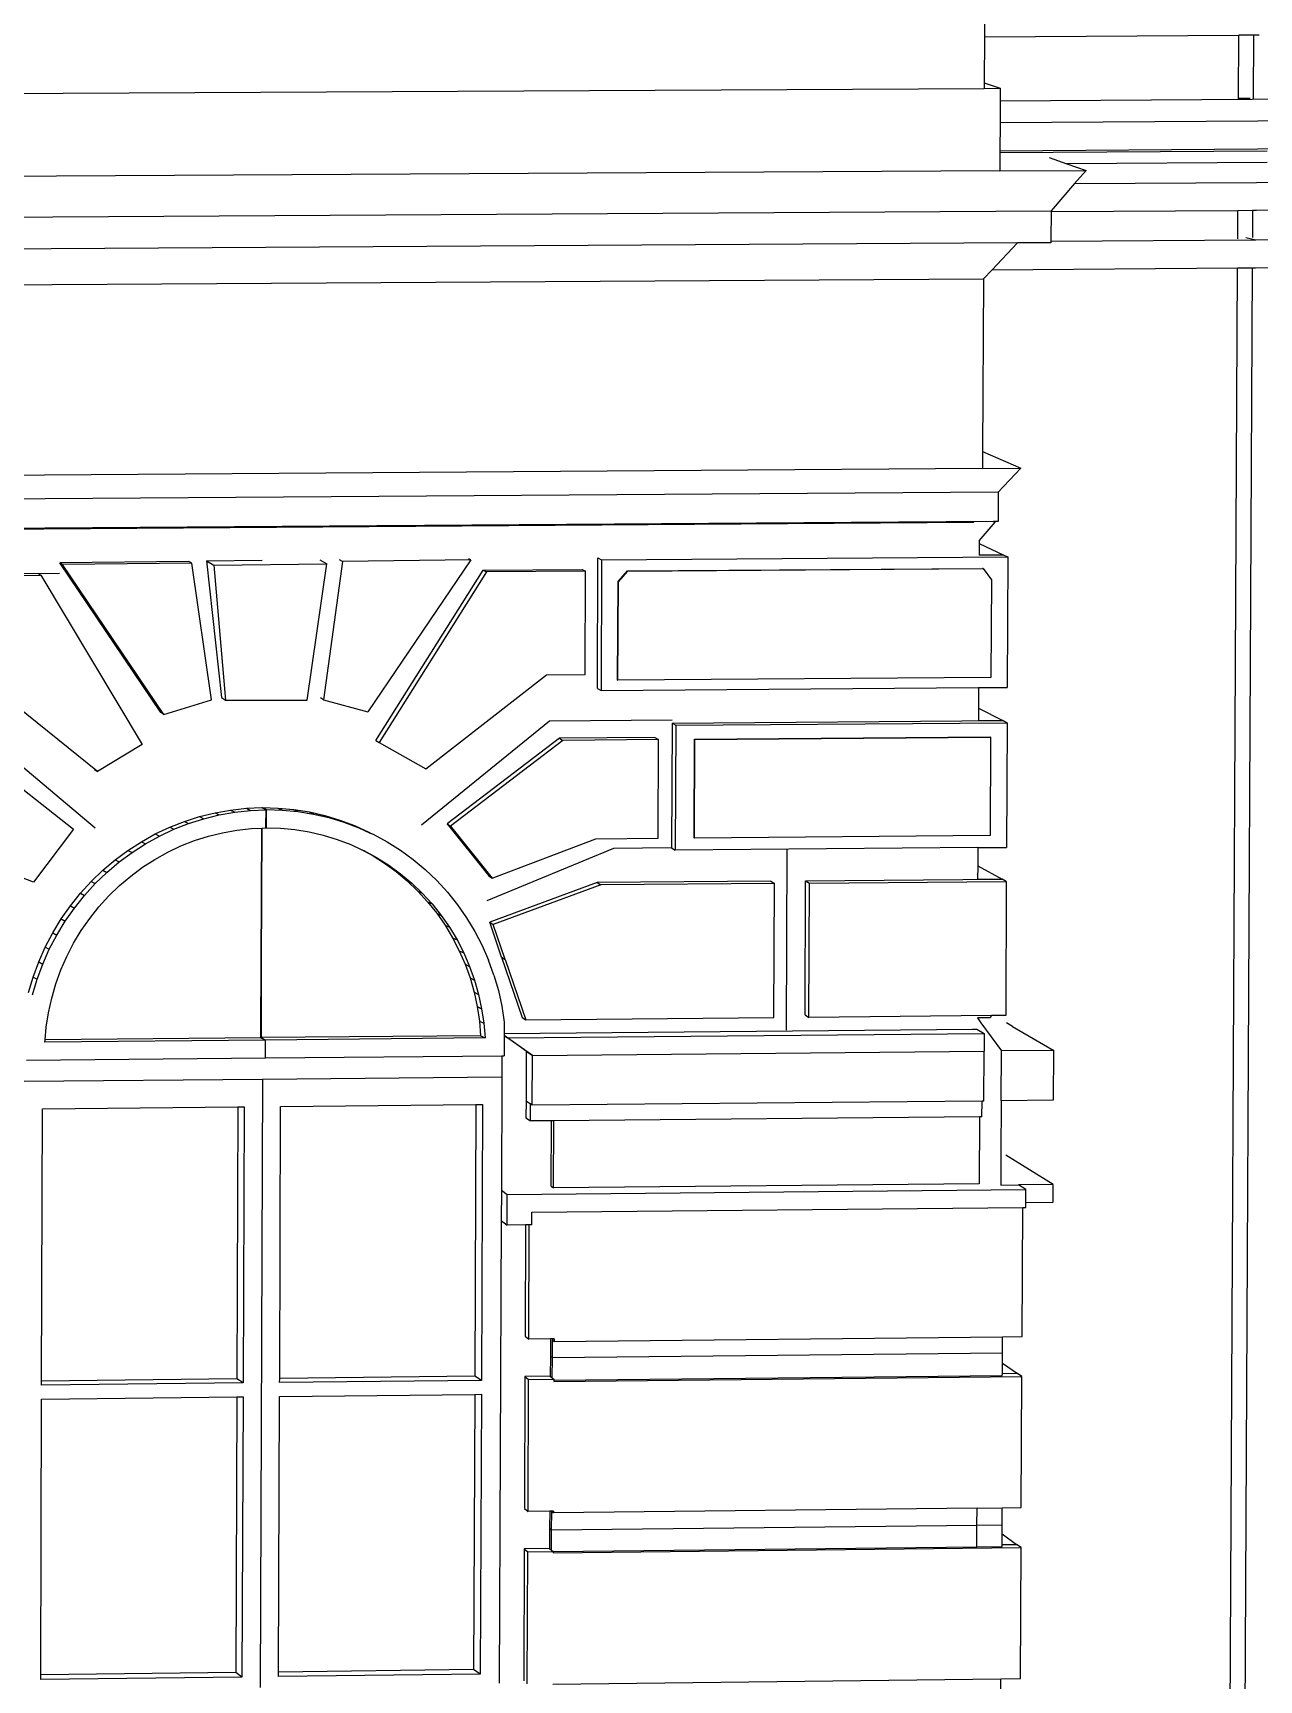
# Model space of a CAD drawing. Extents: x -106 to 80, y -44 to 65.
# Drawn here: x 23.6 to 38.04, y -25.7 to -6.31 of the extents above; entities that cross this region are included whole.
import ezdxf

# ---------------------------------------------------------------- set-up
doc = ezdxf.new("R2010")
doc.units = 0
doc.layers.get('0').update_dxf_attribs({"linetype": 'CONTINUOUS'})

msp = doc.modelspace()

# ---------------------------------------------------------------- linework, layer by layer
for p, q in [((34.81, -5.7), (34.807, -6.354)), ((34.807, -6.354), (34.804, -6.897)), ((34.807, -6.354), (37.801, -6.336)), ((37.797, -7.081), (37.801, -6.336)), ((37.974, -6.335), (37.801, -6.336)), ((37.974, -6.335), (37.97, -7.079)), ((38.04, -6.334), (37.974, -6.335)), ((18.872, -7.045), (34.804, -6.961)), ((34.804, -6.897), (34.993, -6.96)), ((34.804, -6.897), (34.804, -6.961)), ((34.804, -6.961), (34.993, -6.96)), ((34.993, -6.96), (34.992, -7.106)), ((45.732, -6.959), (37.96, -7.092)), ((34.992, -7.111), (34.991, -7.365)), ((37.96, -7.092), (34.992, -7.111)), ((34.992, -7.106), (34.992, -7.111)), ((37.895, -7.08), (37.797, -7.081)), ((37.797, -7.09), (37.797, -7.081)), ((37.934, -7.08), (37.895, -7.08)), ((34.991, -7.365), (34.989, -7.698)), ((38.025, -7.346), (34.991, -7.365)), ((45.825, -7.21), (38.025, -7.346)), ((45.813, -7.539), (38.023, -7.678)), ((38.023, -7.678), (34.989, -7.698)), ((34.989, -7.698), (34.989, -7.72)), ((38.136, -7.699), (34.989, -7.72)), ((34.989, -7.72), (34.989, -7.779)), ((34.988, -7.932), (18.69, -8.024)), ((34.989, -7.779), (34.988, -7.932)), ((34.988, -7.932), (36.003, -7.926)), ((35.569, -7.775), (35.777, -7.848)), ((38.135, -7.832), (35.777, -7.848)), ((35.777, -7.848), (36.003, -7.926)), ((36.003, -7.926), (35.869, -8.082)), ((38.012, -8.067), (45.784, -7.925)), ((35.869, -8.082), (35.592, -8.404)), ((35.869, -8.082), (38.012, -8.067)), ((45.707, -8.256), (38.01, -8.399)), ((18.033, -8.505), (35.592, -8.404)), ((35.592, -8.416), (35.59, -8.743)), ((37.791, -8.401), (35.592, -8.416)), ((35.592, -8.404), (35.592, -8.416)), ((37.789, -8.717), (37.791, -8.401)), ((37.963, -8.4), (37.791, -8.401)), ((37.963, -8.4), (37.962, -8.716)), ((38.01, -8.399), (37.963, -8.4)), ((37.789, -8.73), (37.789, -8.717)), ((37.885, -8.717), (38.002, -8.745)), ((38.002, -8.745), (45.761, -8.597)), ((35.197, -8.78), (18.478, -8.88)), ((35.197, -8.78), (34.893, -9.099)), ((35.59, -8.778), (35.197, -8.78)), ((35.59, -8.743), (35.59, -8.761)), ((35.59, -8.761), (38.002, -8.745)), ((35.59, -8.761), (35.59, -8.778)), ((34.893, -9.099), (34.794, -9.204)), ((37.787, -9.079), (34.893, -9.099)), ((37.63, -40.225), (37.787, -9.079)), ((37.96, -9.078), (37.787, -9.079)), ((37.96, -9.078), (37.802, -40.222)), ((38, -9.077), (37.96, -9.078)), ((45.703, -8.927), (38, -9.077)), ((18.867, -9.301), (34.794, -9.204)), ((34.794, -9.204), (34.784, -11.237)), ((34.784, -11.237), (34.783, -11.437)), ((34.784, -11.237), (35.237, -11.433)), ((34.783, -11.437), (18.861, -11.546)), ((34.783, -11.437), (35.237, -11.433)), ((35.237, -11.433), (34.97, -11.715)), ((34.97, -11.715), (18.471, -11.831)), ((34.97, -11.715), (34.969, -12.059)), ((34.915, -12.06), (18.945, -12.174)), ((18.953, -12.18), (34.678, -12.069)), ((34.678, -12.069), (34.681, -12.071)), ((34.745, -12.287), (34.932, -12.068)), ((34.969, -12.059), (34.915, -12.06)), ((34.915, -12.06), (34.932, -12.068)), ((34.745, -12.32), (34.744, -12.456)), ((34.745, -12.287), (34.745, -12.32)), ((34.745, -12.32), (35.035, -12.454)), ((25.437, -12.529), (23.918, -12.547)), ((25.11, -14.308), (23.918, -12.547)), ((23.951, -12.567), (23.918, -12.547)), ((25.472, -12.549), (23.951, -12.567)), ((25.144, -14.33), (23.951, -12.567)), ((25.472, -12.549), (25.437, -12.529)), ((25.707, -14.158), (25.472, -12.549)), ((25.647, -12.524), (26.3, -12.516)), ((25.647, -12.524), (25.824, -14.133)), ((25.647, -12.524), (25.732, -12.573)), ((25.732, -12.573), (27.062, -12.558)), ((25.732, -12.573), (25.869, -14.161)), ((26.833, -14.162), (27.062, -12.558)), ((26.979, -12.511), (27.062, -12.558)), ((27.248, -12.529), (27.025, -14.159)), ((27.248, -12.529), (27.213, -12.51)), ((28.76, -12.511), (27.248, -12.529)), ((28.76, -12.511), (27.546, -14.3)), ((28.76, -12.511), (28.736, -12.499)), ((30.249, -14.026), (30.256, -12.488)), ((30.256, -12.488), (30.298, -12.51)), ((30.298, -12.51), (30.292, -14.049)), ((30.298, -12.51), (35.082, -12.475)), ((35.035, -12.454), (34.744, -12.456)), ((35.035, -12.454), (35.082, -12.475)), ((35.082, -12.475), (35.075, -14.012)), ((22.585, -12.699), (23.697, -12.691)), ((22.746, -12.676), (23.915, -12.667)), ((23.662, -12.669), (23.697, -12.691)), ((23.697, -12.691), (24.889, -14.683)), ((27.639, -14.636), (28.904, -12.631)), ((28.945, -12.653), (27.678, -14.66)), ((28.904, -12.631), (30.068, -12.623)), ((28.904, -12.631), (28.945, -12.653)), ((30.11, -12.645), (28.945, -12.653)), ((30.068, -12.623), (30.11, -12.645)), ((30.105, -13.861), (30.11, -12.645)), ((30.487, -13.926), (30.492, -12.766)), ((30.491, -13.928), (30.496, -12.768)), ((30.492, -12.766), (30.604, -12.641)), ((30.492, -12.766), (30.496, -12.768)), ((30.496, -12.768), (30.608, -12.644)), ((30.604, -12.641), (34.785, -12.611)), ((30.604, -12.641), (30.608, -12.644)), ((30.608, -12.644), (34.79, -12.613)), ((34.79, -12.613), (34.785, -12.611)), ((34.79, -12.613), (34.888, -12.747)), ((34.888, -12.747), (34.882, -13.895)), ((24.364, -15.004), (23.014, -13.916)), ((28.227, -14.973), (29.651, -13.865)), ((29.651, -13.865), (30.105, -13.861)), ((30.487, -13.926), (30.491, -13.928)), ((34.882, -13.895), (30.491, -13.928)), ((25.824, -14.133), (25.869, -14.161)), ((27.025, -14.159), (26.989, -14.137)), ((30.249, -14.026), (30.292, -14.049)), ((30.292, -14.049), (34.737, -14.015)), ((34.737, -14.015), (34.736, -14.258)), ((34.737, -14.015), (35.075, -14.012)), ((25.144, -14.33), (25.11, -14.308)), ((25.144, -14.33), (25.707, -14.158)), ((25.869, -14.161), (26.833, -14.162)), ((27.025, -14.159), (27.546, -14.3)), ((34.736, -14.258), (34.735, -14.406)), ((34.736, -14.258), (35.025, -14.404)), ((22.904, -14.463), (24.334, -15.664)), ((29.685, -14.41), (28.177, -15.633)), ((31.128, -14.399), (29.685, -14.41)), ((31.128, -14.435), (31.122, -15.903)), ((31.128, -14.435), (35.026, -14.404)), ((31.128, -14.435), (31.171, -14.459)), ((31.171, -14.459), (31.165, -15.929)), ((31.171, -14.459), (35.073, -14.428)), ((35.025, -14.404), (34.735, -14.406)), ((35.026, -14.404), (35.073, -14.428)), ((35.073, -14.428), (35.066, -15.896)), ((22.825, -14.691), (24.08, -15.682)), ((24.889, -14.683), (24.364, -15.004)), ((27.639, -14.636), (27.639, -14.636)), ((27.639, -14.636), (27.678, -14.66)), ((27.678, -14.66), (28.227, -14.973)), ((29.802, -14.611), (28.48, -15.62)), ((29.844, -14.636), (28.521, -15.645)), ((30.925, -14.602), (29.802, -14.611)), ((29.802, -14.611), (29.844, -14.636)), ((30.968, -14.627), (29.844, -14.636)), ((30.925, -14.602), (30.968, -14.627)), ((30.963, -15.788), (30.968, -14.627)), ((31.387, -15.785), (31.392, -14.623)), ((31.391, -15.787), (31.396, -14.626)), ((31.392, -14.623), (34.875, -14.596)), ((31.392, -14.623), (31.396, -14.626)), ((31.396, -14.626), (34.879, -14.598)), ((34.879, -14.598), (34.874, -15.758)), ((34.875, -14.596), (34.879, -14.598)), ((24.328, -14.979), (24.364, -15.004)), ((25.565, -15.533), (25.747, -15.488)), ((25.747, -15.488), (25.93, -15.456)), ((25.747, -15.488), (25.796, -15.513)), ((25.796, -15.513), (25.98, -15.48)), ((25.93, -15.456), (26.116, -15.436)), ((25.93, -15.456), (25.98, -15.48)), ((25.98, -15.48), (26.165, -15.46)), ((26.116, -15.436), (26.297, -15.428)), ((26.116, -15.436), (26.165, -15.46)), ((26.165, -15.46), (26.347, -15.453)), ((26.297, -15.428), (26.302, -15.428)), ((26.297, -15.428), (26.302, -15.428)), ((26.297, -15.428), (26.297, -15.428)), ((26.297, -15.428), (26.302, -15.43)), ((26.302, -15.428), (26.302, -15.428)), ((26.302, -15.43), (26.302, -15.428)), ((26.302, -15.428), (26.302, -15.428)), ((26.302, -15.428), (26.303, -15.428)), ((26.302, -15.428), (26.302, -15.428)), ((26.302, -15.428), (26.352, -15.452)), ((26.302, -15.43), (26.347, -15.453)), ((26.303, -15.428), (26.305, -15.428)), ((26.303, -15.428), (26.487, -15.433)), ((26.305, -15.428), (26.491, -15.433)), ((26.346, -15.643), (26.347, -15.453)), ((26.351, -15.643), (26.352, -15.452)), ((26.352, -15.452), (26.538, -15.457)), ((26.487, -15.433), (26.672, -15.45)), ((26.487, -15.433), (26.538, -15.457)), ((26.491, -15.433), (26.676, -15.45)), ((26.538, -15.457), (26.723, -15.474)), ((26.672, -15.45), (26.856, -15.479)), ((26.672, -15.45), (26.723, -15.474)), ((26.676, -15.45), (26.859, -15.479)), ((26.723, -15.474), (26.906, -15.504)), ((26.856, -15.479), (27.037, -15.521)), ((26.856, -15.479), (26.906, -15.504)), ((26.859, -15.479), (27.039, -15.521)), ((26.906, -15.504), (27.087, -15.546)), ((24.08, -15.682), (23.608, -16.304)), ((25.043, -15.738), (25.213, -15.658)), ((25.092, -15.763), (25.262, -15.683)), ((25.213, -15.658), (25.387, -15.59)), ((25.213, -15.658), (25.262, -15.683)), ((25.262, -15.683), (25.436, -15.614)), ((25.387, -15.59), (25.565, -15.533)), ((25.387, -15.59), (25.436, -15.614)), ((25.436, -15.614), (25.615, -15.558)), ((25.565, -15.533), (25.615, -15.558)), ((25.615, -15.558), (25.796, -15.513)), ((25.836, -15.723), (26.005, -15.693)), ((26.005, -15.693), (26.175, -15.674)), ((26.175, -15.674), (26.296, -15.669)), ((26.29, -17.252), (26.296, -15.669)), ((26.295, -17.255), (26.301, -15.669)), ((26.296, -15.669), (26.301, -15.669)), ((26.301, -15.669), (26.346, -15.667)), ((26.346, -15.643), (26.351, -15.643)), ((26.346, -15.665), (26.346, -15.643)), ((26.346, -15.665), (26.351, -15.667)), ((26.346, -15.667), (26.346, -15.665)), ((26.346, -15.667), (26.351, -15.667)), ((26.351, -15.667), (26.351, -15.643)), ((26.351, -15.667), (26.517, -15.671)), ((26.517, -15.671), (26.687, -15.687)), ((26.687, -15.687), (26.855, -15.714)), ((27.037, -15.521), (27.214, -15.575)), ((27.037, -15.521), (27.087, -15.546)), ((27.039, -15.521), (27.217, -15.575)), ((27.087, -15.546), (27.265, -15.599)), ((27.214, -15.575), (27.388, -15.64)), ((27.214, -15.575), (27.265, -15.599)), ((27.217, -15.575), (27.39, -15.64)), ((27.265, -15.599), (27.439, -15.665)), ((27.388, -15.64), (27.439, -15.665)), ((27.388, -15.64), (27.557, -15.717)), ((27.39, -15.64), (27.559, -15.717)), ((27.439, -15.665), (27.574, -15.727)), ((28.48, -15.62), (28.521, -15.645)), ((28.48, -15.62), (28.971, -16.232)), ((28.521, -15.645), (29.011, -16.258)), ((23.608, -16.304), (22.449, -15.86)), ((24.72, -15.931), (24.879, -15.829)), ((24.769, -15.956), (24.927, -15.854)), ((24.879, -15.829), (25.043, -15.738)), ((24.879, -15.829), (24.927, -15.854)), ((24.927, -15.854), (25.092, -15.763)), ((25.043, -15.738), (25.092, -15.763)), ((25.189, -15.953), (25.345, -15.879)), ((25.345, -15.879), (25.505, -15.816)), ((25.505, -15.816), (25.669, -15.764)), ((25.669, -15.764), (25.836, -15.723)), ((26.855, -15.714), (27.021, -15.752)), ((27.021, -15.752), (27.185, -15.802)), ((27.185, -15.802), (27.344, -15.862)), ((27.344, -15.862), (27.468, -15.919)), ((27.557, -15.717), (27.574, -15.727)), ((27.557, -15.717), (27.576, -15.727)), ((27.559, -15.717), (27.576, -15.727)), ((27.574, -15.727), (27.587, -15.732)), ((27.576, -15.727), (27.587, -15.732)), ((27.576, -15.727), (27.608, -15.742)), ((27.587, -15.732), (27.608, -15.742)), ((27.608, -15.742), (27.772, -15.83)), ((27.772, -15.83), (27.929, -15.929)), ((29.011, -16.258), (30.229, -15.795)), ((30.229, -15.795), (30.963, -15.788)), ((34.728, -15.899), (31.165, -15.929)), ((31.387, -15.785), (31.391, -15.787)), ((34.874, -15.758), (31.391, -15.787)), ((34.728, -15.899), (34.727, -16.112)), ((34.728, -15.899), (35.066, -15.896)), ((24.425, -16.165), (24.569, -16.043)), ((24.473, -16.19), (24.617, -16.068)), ((24.569, -16.043), (24.72, -15.931)), ((24.569, -16.043), (24.617, -16.068)), ((24.617, -16.068), (24.769, -15.956)), ((24.72, -15.931), (24.769, -15.956)), ((24.893, -16.13), (25.038, -16.037)), ((25.038, -16.037), (25.189, -15.953)), ((27.468, -15.919), (27.598, -15.989)), ((27.468, -15.919), (27.499, -15.933)), ((27.499, -15.933), (27.649, -16.015)), ((27.598, -15.989), (27.742, -16.081)), ((27.598, -15.989), (27.649, -16.015)), ((27.649, -16.015), (27.794, -16.106)), ((27.742, -16.081), (27.794, -16.106)), ((27.742, -16.081), (27.88, -16.181)), ((27.929, -15.929), (28.08, -16.039)), ((28.08, -16.039), (28.223, -16.158)), ((30.437, -15.909), (28.946, -16.527)), ((31.122, -15.903), (30.437, -15.909)), ((31.122, -15.903), (31.165, -15.929)), ((32.475, -18.048), (32.484, -15.918)), ((24.289, -16.296), (24.425, -16.165)), ((24.337, -16.322), (24.473, -16.19)), ((24.425, -16.165), (24.473, -16.19)), ((24.622, -16.346), (24.754, -16.234)), ((24.754, -16.234), (24.893, -16.13)), ((27.794, -16.106), (27.932, -16.207)), ((27.88, -16.181), (27.932, -16.207)), ((27.88, -16.181), (28.011, -16.291)), ((27.932, -16.207), (28.063, -16.317)), ((28.223, -16.158), (28.357, -16.287)), ((28.357, -16.287), (28.484, -16.425)), ((28.971, -16.232), (29.011, -16.258)), ((32.701, -16.29), (35.016, -16.271)), ((34.727, -16.112), (34.726, -16.273)), ((35.016, -16.27), (34.726, -16.273)), ((34.727, -16.112), (35.016, -16.27)), ((35.016, -16.271), (35.016, -16.27)), ((35.016, -16.271), (35.017, -16.271)), ((35.064, -16.297), (35.017, -16.271)), ((24.043, -16.584), (24.161, -16.436)), ((24.091, -16.61), (24.209, -16.462)), ((24.161, -16.436), (24.289, -16.296)), ((24.161, -16.436), (24.209, -16.462)), ((24.209, -16.462), (24.337, -16.322)), ((24.289, -16.296), (24.337, -16.322)), ((24.38, -16.596), (24.497, -16.467)), ((24.497, -16.467), (24.622, -16.346)), ((28.011, -16.291), (28.063, -16.317)), ((28.011, -16.291), (28.135, -16.41)), ((28.063, -16.317), (28.187, -16.435)), ((28.135, -16.41), (28.187, -16.435)), ((28.135, -16.41), (28.25, -16.536)), ((28.187, -16.435), (28.302, -16.562)), ((28.484, -16.425), (28.601, -16.571)), ((30.248, -16.311), (28.981, -16.775)), ((30.29, -16.337), (29.021, -16.802)), ((32.291, -16.294), (30.248, -16.311)), ((30.248, -16.311), (30.29, -16.337)), ((32.335, -16.32), (30.29, -16.337)), ((32.291, -16.294), (32.335, -16.32)), ((32.328, -17.9), (32.335, -16.32)), ((32.694, -17.869), (32.701, -16.29)), ((32.701, -16.29), (32.746, -16.316)), ((32.739, -17.897), (32.746, -16.316)), ((32.746, -16.316), (35.064, -16.297)), ((35.064, -16.297), (35.057, -17.875)), ((23.934, -16.739), (24.043, -16.584)), ((23.982, -16.765), (24.091, -16.61)), ((24.043, -16.584), (24.091, -16.61)), ((24.272, -16.732), (24.38, -16.596)), ((28.25, -16.536), (28.302, -16.562)), ((28.25, -16.536), (28.357, -16.67)), ((28.302, -16.562), (28.409, -16.696)), ((28.357, -16.67), (28.455, -16.811)), ((28.357, -16.67), (28.409, -16.696)), ((28.601, -16.571), (28.708, -16.724)), ((23.836, -16.902), (23.934, -16.739)), ((23.883, -16.928), (23.982, -16.765)), ((23.934, -16.739), (23.982, -16.765)), ((24.172, -16.875), (24.272, -16.732)), ((28.409, -16.696), (28.507, -16.837)), ((28.455, -16.811), (28.507, -16.837)), ((28.455, -16.811), (28.544, -16.959)), ((28.507, -16.837), (28.596, -16.985)), ((28.708, -16.724), (28.805, -16.885)), ((28.981, -16.775), (29.021, -16.802)), ((29.121, -17.189), (28.981, -16.775)), ((29.162, -17.217), (29.021, -16.802)), ((23.748, -17.07), (23.836, -16.902)), ((23.795, -17.096), (23.883, -16.928)), ((23.836, -16.902), (23.883, -16.928)), ((24.002, -17.18), (24.082, -17.025)), ((24.082, -17.025), (24.172, -16.875)), ((28.544, -16.959), (28.596, -16.985)), ((28.544, -16.959), (28.622, -17.112)), ((28.596, -16.985), (28.675, -17.138)), ((28.805, -16.885), (28.891, -17.052)), ((28.891, -17.052), (28.966, -17.224)), ((23.606, -17.422), (23.671, -17.244)), ((23.671, -17.244), (23.748, -17.07)), ((23.671, -17.244), (23.719, -17.27)), ((23.719, -17.27), (23.795, -17.096)), ((23.748, -17.07), (23.795, -17.096)), ((23.932, -17.339), (24.002, -17.18)), ((26.287, -18.054), (26.29, -17.252)), ((26.295, -17.255), (26.29, -17.252)), ((26.292, -18.054), (26.295, -17.255)), ((28.622, -17.112), (28.675, -17.138)), ((28.622, -17.112), (28.691, -17.27)), ((28.675, -17.138), (28.744, -17.297)), ((29.03, -17.401), (28.966, -17.224)), ((29.121, -17.189), (29.162, -17.217)), ((29.121, -17.189), (29.364, -17.899)), ((29.162, -17.217), (29.406, -17.927)), ((23.552, -17.604), (23.606, -17.422)), ((23.599, -17.631), (23.653, -17.449)), ((23.606, -17.422), (23.653, -17.449)), ((23.653, -17.449), (23.719, -17.27)), ((23.872, -17.504), (23.932, -17.339)), ((28.691, -17.27), (28.744, -17.297)), ((28.691, -17.27), (28.749, -17.433)), ((28.744, -17.297), (28.802, -17.459)), ((28.749, -17.433), (28.802, -17.459)), ((28.749, -17.433), (28.797, -17.599)), ((29.03, -17.401), (29.083, -17.582)), ((23.823, -17.671), (23.872, -17.504)), ((28.797, -17.599), (28.834, -17.768)), ((28.797, -17.599), (28.85, -17.626)), ((28.802, -17.459), (28.85, -17.626)), ((28.85, -17.626), (28.886, -17.795)), ((29.083, -17.582), (29.124, -17.766)), ((23.785, -17.842), (23.823, -17.671)), ((28.834, -17.768), (28.886, -17.795)), ((28.834, -17.768), (28.859, -17.94)), ((28.886, -17.795), (28.912, -17.967)), ((29.124, -17.766), (29.152, -17.953)), ((23.745, -18.16), (23.758, -18.014)), ((23.758, -18.014), (23.785, -17.842)), ((28.859, -17.94), (28.912, -17.967)), ((28.859, -17.94), (28.874, -18.113)), ((28.912, -17.967), (28.926, -18.14)), ((29.152, -17.953), (29.152, -18.086)), ((29.364, -17.899), (29.406, -17.927)), ((29.406, -17.927), (32.328, -17.9)), ((32.694, -17.869), (32.739, -17.897)), ((34.89, -17.877), (32.739, -17.897)), ((34.875, -17.902), (34.724, -17.904)), ((34.724, -17.904), (34.766, -17.962)), ((34.766, -17.962), (35.007, -18.293)), ((34.89, -17.877), (34.875, -17.902)), ((35.057, -17.875), (34.89, -17.877)), ((35.138, -18.003), (35.068, -17.96)), ((35.138, -18.003), (35.623, -18.287)), ((23.742, -18.188), (23.745, -18.16)), ((26.337, -18.164), (23.742, -18.188)), ((26.287, -18.137), (23.745, -18.16)), ((26.292, -18.054), (26.287, -18.054)), ((26.287, -18.134), (26.287, -18.054)), ((26.292, -18.136), (26.287, -18.134)), ((26.287, -18.137), (26.287, -18.134)), ((26.292, -18.136), (26.287, -18.137)), ((26.287, -18.137), (26.337, -18.164)), ((26.29, -18.137), (26.292, -18.136)), ((26.292, -18.136), (26.29, -18.136)), ((26.292, -18.136), (26.292, -18.054)), ((28.874, -18.113), (26.292, -18.136)), ((26.292, -18.136), (26.342, -18.164)), ((26.295, -18.138), (26.295, -18.141)), ((26.342, -18.164), (26.337, -18.164)), ((26.341, -18.375), (26.342, -18.164)), ((28.926, -18.14), (26.342, -18.164)), ((28.874, -18.113), (28.926, -18.14)), ((29.152, -18.111), (29.151, -18.349)), ((29.152, -18.086), (34.667, -18.035)), ((29.152, -18.086), (29.152, -18.111)), ((29.152, -18.111), (29.189, -18.137)), ((29.412, -18.294), (29.152, -18.111)), ((29.189, -18.137), (34.805, -18.086)), ((29.485, -18.345), (29.189, -18.137)), ((34.671, -18.035), (34.718, -18.035)), ((34.718, -18.035), (34.805, -18.086)), ((34.805, -18.086), (34.804, -18.297)), ((23.525, -18.401), (26.341, -18.375)), ((26.341, -18.375), (29.124, -18.349)), ((29.124, -18.349), (29.123, -18.596)), ((29.124, -18.349), (29.151, -18.349)), ((29.412, -18.294), (29.409, -18.879)), ((29.412, -18.294), (29.485, -18.345)), ((29.482, -18.932), (29.485, -18.345)), ((29.485, -18.345), (34.804, -18.297)), ((34.801, -18.882), (34.804, -18.297)), ((35.004, -18.874), (35.007, -18.293)), ((35.623, -18.287), (35.007, -18.293)), ((35.62, -18.868), (35.623, -18.287)), ((26.305, -18.623), (29.123, -18.596)), ((29.123, -18.596), (29.118, -19.93)), ((23.501, -18.649), (26.305, -18.623)), ((26.305, -18.623), (26.279, -25.786)), ((23.705, -22.178), (23.716, -18.972)), ((23.716, -18.972), (26.014, -18.951)), ((26.014, -18.951), (26.002, -22.153)), ((26.014, -18.951), (26.088, -18.95)), ((26.088, -18.95), (26.077, -22.201)), ((26.508, -22.148), (26.519, -18.946)), ((26.519, -18.946), (28.818, -18.924)), ((28.818, -18.924), (28.805, -22.123)), ((28.818, -18.924), (28.897, -18.923)), ((28.897, -18.923), (28.884, -22.171)), ((29.409, -18.879), (29.408, -19.078)), ((29.409, -18.879), (29.462, -18.917)), ((29.461, -19.116), (29.462, -18.917)), ((29.482, -18.932), (29.462, -18.917)), ((34.778, -18.882), (29.482, -18.932)), ((34.777, -19.067), (34.778, -18.882)), ((34.801, -18.882), (34.778, -18.882)), ((35.004, -18.874), (35.001, -19.519)), ((35.004, -18.874), (35.62, -18.868)), ((29.408, -19.078), (29.461, -19.116)), ((29.707, -19.114), (29.461, -19.116)), ((29.704, -19.883), (29.707, -19.114)), ((29.735, -19.114), (29.707, -19.114)), ((29.732, -19.904), (29.735, -19.114)), ((34.748, -19.067), (29.735, -19.114)), ((34.748, -19.067), (34.744, -19.855)), ((34.777, -19.067), (34.748, -19.067)), ((35.001, -19.519), (34.999, -19.872)), ((35.616, -19.866), (35.057, -19.518)), ((29.118, -19.932), (29.116, -20.29)), ((29.118, -19.93), (29.118, -19.932)), ((29.118, -19.932), (29.188, -19.984)), ((29.188, -19.984), (35.294, -19.925)), ((29.704, -19.883), (29.732, -19.904)), ((34.744, -19.855), (29.732, -19.904)), ((34.999, -19.872), (35.206, -19.87)), ((35.616, -19.866), (35.206, -19.87)), ((35.294, -19.925), (35.206, -19.87)), ((35.293, -20.077), (35.294, -19.925)), ((35.615, -20.074), (35.616, -19.866)), ((29.186, -20.343), (29.188, -19.984)), ((29.477, -20.19), (35.258, -20.134)), ((35.25, -21.655), (35.258, -20.134)), ((35.258, -20.134), (35.293, -20.134)), ((35.293, -20.077), (35.615, -20.074)), ((35.293, -20.134), (35.293, -20.077)), ((29.116, -20.29), (29.094, -25.734)), ((29.116, -20.29), (29.186, -20.343)), ((29.403, -20.341), (29.186, -20.343)), ((29.403, -20.341), (29.398, -21.65)), ((29.446, -20.34), (29.403, -20.341)), ((29.441, -21.684), (29.446, -20.34)), ((29.476, -20.34), (29.446, -20.34)), ((29.476, -20.34), (29.477, -20.19)), ((29.398, -21.65), (29.441, -21.684)), ((29.696, -21.682), (29.441, -21.684)), ((29.696, -21.682), (29.695, -21.884)), ((29.72, -21.681), (29.696, -21.682)), ((29.719, -21.903), (29.72, -21.696)), ((29.72, -21.681), (29.72, -21.696)), ((29.74, -21.681), (29.72, -21.681)), ((29.72, -21.696), (29.74, -21.712)), ((29.74, -21.712), (35.02, -21.658)), ((29.74, -21.681), (29.74, -21.712)), ((35.019, -21.848), (35.02, -21.658)), ((35.02, -21.658), (35.25, -21.655)), ((29.695, -21.884), (29.694, -22.122)), ((29.695, -21.884), (29.719, -21.903)), ((29.718, -22.14), (29.719, -21.903)), ((29.719, -21.903), (35.019, -21.848)), ((35.018, -21.97), (35.019, -21.848)), ((35.017, -22.113), (35.018, -22.092)), ((35.018, -21.97), (35.195, -22.09)), ((35.018, -22.092), (35.018, -21.97)), ((35.195, -22.09), (35.018, -22.092)), ((35.248, -22.126), (35.195, -22.09)), ((26.002, -22.153), (23.705, -22.178)), ((23.705, -22.226), (23.705, -22.178)), ((26.077, -22.201), (23.705, -22.226)), ((26.077, -22.201), (26.002, -22.153)), ((26.507, -22.196), (26.508, -22.148)), ((28.884, -22.171), (26.507, -22.196)), ((28.805, -22.123), (26.508, -22.148)), ((28.884, -22.171), (28.805, -22.123)), ((29.396, -22.125), (29.39, -23.679)), ((29.694, -22.122), (29.396, -22.125)), ((29.396, -22.125), (29.439, -22.159)), ((29.433, -23.715), (29.439, -22.159)), ((29.439, -22.159), (29.738, -22.156)), ((29.694, -22.122), (29.718, -22.14)), ((29.718, -22.14), (29.738, -22.156)), ((29.738, -22.168), (35.017, -22.113)), ((29.738, -22.184), (35.248, -22.126)), ((29.738, -22.156), (29.738, -22.168)), ((29.738, -22.168), (29.738, -22.184)), ((35.241, -23.669), (35.248, -22.126)), ((23.694, -25.637), (23.705, -22.39)), ((23.705, -22.39), (26.002, -22.365)), ((26.002, -22.365), (25.99, -25.61)), ((26.002, -22.365), (26.076, -22.364)), ((26.076, -22.364), (26.064, -25.663)), ((26.495, -25.604), (26.507, -22.36)), ((26.507, -22.36), (28.804, -22.335)), ((28.804, -22.335), (28.791, -25.576)), ((28.804, -22.335), (28.883, -22.334)), ((28.883, -22.334), (28.87, -25.629)), ((29.39, -23.679), (29.433, -23.715)), ((29.688, -23.712), (29.433, -23.715)), ((29.688, -23.712), (29.687, -23.912)), ((29.711, -23.712), (29.688, -23.712)), ((29.71, -23.932), (29.711, -23.713)), ((29.711, -23.712), (29.711, -23.713)), ((29.732, -23.712), (29.711, -23.712)), ((29.711, -23.713), (29.731, -23.73)), ((29.732, -23.713), (29.711, -23.713)), ((34.72, -23.675), (29.731, -23.73)), ((29.732, -23.713), (29.731, -23.73)), ((29.732, -23.712), (29.732, -23.713)), ((34.719, -23.877), (34.72, -23.675)), ((34.72, -23.675), (35.016, -23.672)), ((35.015, -23.873), (35.016, -23.672)), ((35.016, -23.672), (35.241, -23.669)), ((29.687, -23.912), (29.686, -24.149)), ((29.687, -23.912), (29.71, -23.932)), ((29.71, -23.932), (34.719, -23.877)), ((29.71, -24.169), (29.71, -23.932)), ((34.718, -24.129), (34.719, -23.877)), ((34.719, -23.877), (35.015, -23.873)), ((35.014, -23.977), (35.015, -23.873)), ((35.014, -23.977), (35.186, -24.102)), ((35.014, -24.104), (35.014, -23.977)), ((29.388, -24.153), (29.381, -25.706)), ((29.686, -24.149), (29.388, -24.153)), ((29.388, -24.153), (29.431, -24.19)), ((29.424, -25.745), (29.431, -24.19)), ((29.431, -24.19), (29.73, -24.186)), ((29.686, -24.149), (29.71, -24.169)), ((29.71, -24.169), (29.727, -24.184)), ((29.727, -24.184), (34.718, -24.129)), ((29.727, -24.184), (29.73, -24.186)), ((29.729, -24.202), (35.238, -24.14)), ((29.73, -24.186), (29.729, -24.202)), ((34.718, -24.129), (35.014, -24.125)), ((35.014, -24.104), (35.186, -24.102)), ((35.014, -24.125), (35.014, -24.104)), ((35.238, -24.14), (35.186, -24.102)), ((35.231, -25.682), (35.238, -24.14)), ((28.791, -25.576), (26.495, -25.604)), ((28.87, -25.629), (28.791, -25.576)), ((25.99, -25.61), (23.694, -25.637)), ((23.694, -25.691), (23.694, -25.637)), ((26.064, -25.663), (23.694, -25.691)), ((26.064, -25.663), (25.99, -25.61)), ((26.495, -25.658), (26.495, -25.604)), ((28.87, -25.629), (26.495, -25.658)), ((29.723, -25.747), (35, -25.685)), ((34.999, -25.946), (35, -25.685)), ((35, -25.685), (35.231, -25.682))]:
    msp.add_line(p, q)

doc.saveas('drawing.dxf')
